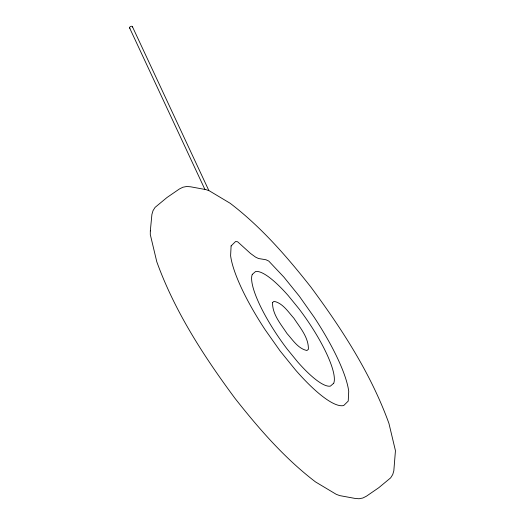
<?xml version="1.0" encoding="UTF-8"?>
<svg xmlns="http://www.w3.org/2000/svg" width="525" height="525" viewBox="0 0 525 525"><rect width="100%" height="100%" fill="white"/><g stroke="black" fill="none" stroke-linecap="round" stroke-linejoin="round"><path stroke-width="0.79" d="M252.302 274.365L255.563 271.543A69.582 16.754 55.5 0 1 288.218 295.601L298.896 308.693A68.309 16.446 55.5 0 1 333.69 383.303M333.677 383.283L330.415 386.105A69.582 16.754 55.5 0 1 297.767 362.047L287.083 348.954A68.309 16.446 55.5 0 1 252.289 274.345M132.385 26.585L208.832 190.516M129.609 27.943L205.012 189.643M129.997 28.225A1.549 0.853 -25 0 1 130.594 26.506A1.549 0.853 -25 0 1 132.405 27.051M150.321 230.921L150.288 234.531L156.791 261.778C174.74 311.443 203.733 356.14 235.003 398.363C258.326 427.947 283.159 456.652 312.959 479.935L315.518 481.924L336.223 494.307L339.675 495.6L355.143 498.442L359.041 498.75L362.867 498.002L366.358 496.243L378.728 487.745L390.659 477.855L392.72 474.567L393.822 470.84L395.45 450.706L388.946 423.458C370.998 373.793 342.005 329.096 310.741 286.873C287.411 257.289 262.579 228.585 232.778 205.301L230.219 203.313L209.514 190.929L206.062 189.637L190.595 186.795L186.697 186.487L182.871 187.241L179.379 188.993L167.009 197.492L155.078 207.382L153.018 210.669L151.915 214.397L150.321 230.921M231.105 245.93L230.606 255.642A97.447 23.461 55.5 0 0 265.197 329.825L280.022 350.838L295.509 369.981A100.098 24.098 55.5 0 0 343.731 405.51L348.226 401.087L348.725 391.368A97.447 23.461 55.5 0 0 314.134 317.192L299.303 296.179L283.822 277.036L268.734 261.05L265.939 259.75L258.543 258.523L255.609 257.145L250.491 253.437L237.661 241.795L235.594 241.5L231.105 245.93M272.56 302.518C272.199 314.291 280.941 324.227 287.057 333.598C292.747 339.892 298.069 348.633 306.895 350.51L308.392 349.322C308.752 337.549 300.011 327.613 293.902 318.242C288.205 311.948 282.883 303.207 274.057 301.33L272.56 302.518"/></g></svg>
